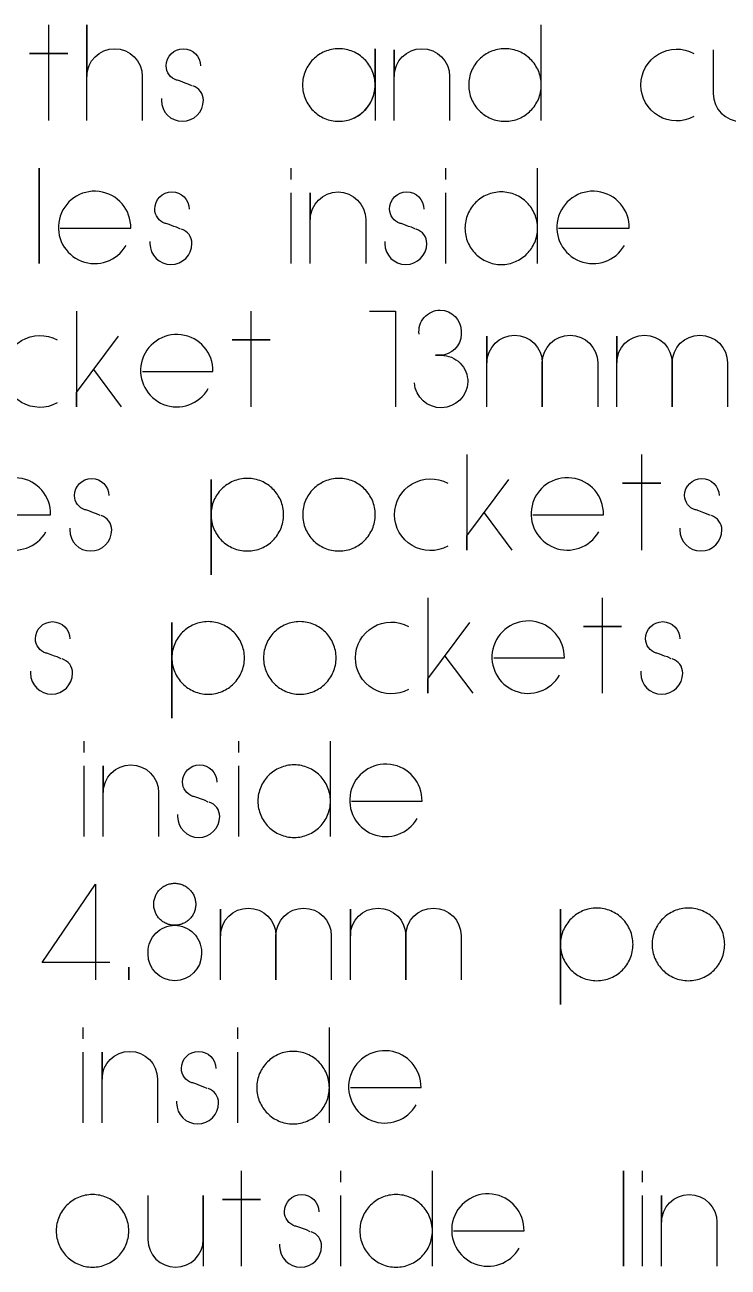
# Model space of a CAD drawing. Extents: x -841 to 7008, y -577 to 2808.
# Drawn here: x -550.5 to -329.5, y 2418.1 to 2808.4 of the extents above; entities that cross this region are included whole.
import ezdxf

# ---------------------------------------------------------------- set-up
doc = ezdxf.new("R2010")
doc.units = 0
doc.layers.add('T5_LOGOLAYER_2', color=18, linetype='CONTINUOUS')

msp = doc.modelspace()

# ---------------------------------------------------------------- linework, layer by layer
at = {"layer": 'T5_LOGOLAYER_2'}
for points in [[(-542.99, 2778.41), (-542.99, 2799.41), (-548.99, 2799.41), (-536.99, 2799.41), (-542.99, 2799.41), (-542.99, 2808.41)], [(-388.23, 2778.41), (-388.23, 2789.51), (-388.24, 2790.1), (-388.29, 2790.68), (-388.36, 2791.25), (-388.46, 2791.81), (-388.59, 2792.36), (-388.74, 2792.9), (-388.92, 2793.43), (-389.12, 2793.95), (-389.35, 2794.45), (-389.6, 2794.95), (-389.88, 2795.42), (-390.17, 2795.89), (-390.49, 2796.33), (-390.83, 2796.76), (-391.19, 2797.18), (-391.57, 2797.57), (-391.96, 2797.95), (-392.38, 2798.31), (-392.81, 2798.65), (-393.25, 2798.97), (-393.72, 2799.26), (-394.19, 2799.54), (-394.69, 2799.79), (-395.19, 2800.02), (-395.71, 2800.22), (-396.24, 2800.4), (-396.78, 2800.55), (-397.33, 2800.68), (-397.89, 2800.78), (-398.46, 2800.85), (-399.04, 2800.9), (-399.63, 2800.91), (-400.21, 2800.9), (-400.79, 2800.85), (-401.36, 2800.78), (-401.93, 2800.68), (-402.48, 2800.55), (-403.02, 2800.4), (-403.55, 2800.22), (-404.07, 2800.02), (-404.57, 2799.79), (-405.06, 2799.54), (-405.54, 2799.26), (-406, 2798.97), (-406.45, 2798.65), (-406.88, 2798.31), (-407.29, 2797.95), (-407.69, 2797.57), (-408.07, 2797.18), (-408.42, 2796.76), (-408.76, 2796.33), (-409.08, 2795.89), (-409.38, 2795.42), (-409.65, 2794.95), (-409.9, 2794.45), (-410.13, 2793.95), (-410.34, 2793.43), (-410.52, 2792.9), (-410.67, 2792.36), (-410.8, 2791.81), (-410.9, 2791.25), (-410.97, 2790.68), (-411.01, 2790.1), (-411.03, 2789.51), (-411.01, 2788.93), (-410.97, 2788.35), (-410.9, 2787.78), (-410.8, 2787.21), (-410.67, 2786.66), (-410.52, 2786.12), (-410.34, 2785.59), (-410.13, 2785.07), (-409.9, 2784.57), (-409.65, 2784.08), (-409.38, 2783.6), (-409.08, 2783.14), (-408.76, 2782.69), (-408.42, 2782.26), (-408.07, 2781.85), (-407.69, 2781.45), (-407.29, 2781.07), (-406.88, 2780.72), (-406.45, 2780.38), (-406, 2780.06), (-405.54, 2779.76), (-405.06, 2779.49), (-404.57, 2779.24), (-404.07, 2779.01), (-403.55, 2778.8), (-403.02, 2778.62), (-402.48, 2778.47), (-401.93, 2778.34), (-401.36, 2778.24), (-400.79, 2778.17), (-400.21, 2778.13), (-399.63, 2778.11), (-399.04, 2778.13), (-398.46, 2778.17), (-397.89, 2778.24), (-397.33, 2778.34), (-396.78, 2778.47), (-396.24, 2778.62), (-395.71, 2778.8), (-395.19, 2779.01), (-394.69, 2779.24), (-394.19, 2779.49), (-393.72, 2779.76), (-393.25, 2780.06), (-392.81, 2780.38), (-392.38, 2780.72), (-391.96, 2781.07), (-391.57, 2781.45), (-391.19, 2781.85), (-390.83, 2782.26), (-390.49, 2782.69), (-390.17, 2783.14), (-389.88, 2783.6), (-389.6, 2784.08), (-389.35, 2784.57), (-389.12, 2785.07), (-388.92, 2785.59), (-388.74, 2786.12), (-388.59, 2786.66), (-388.46, 2787.21), (-388.36, 2787.78), (-388.29, 2788.35), (-388.24, 2788.93), (-388.23, 2789.51), (-388.23, 2808.41)], [(-466.79, 2759.81), (-466.79, 2763.41)], [(-418.19, 2759.81), (-418.19, 2763.41)], [(-389.39, 2733.41), (-389.39, 2744.51), (-389.4, 2745.1), (-389.45, 2745.68), (-389.52, 2746.25), (-389.62, 2746.81), (-389.75, 2747.36), (-389.9, 2747.9), (-390.08, 2748.43), (-390.28, 2748.95), (-390.51, 2749.45), (-390.76, 2749.95), (-391.04, 2750.42), (-391.33, 2750.89), (-391.65, 2751.33), (-391.99, 2751.76), (-392.35, 2752.18), (-392.73, 2752.57), (-393.12, 2752.95), (-393.54, 2753.31), (-393.97, 2753.65), (-394.41, 2753.97), (-394.88, 2754.26), (-395.35, 2754.54), (-395.85, 2754.79), (-396.35, 2755.02), (-396.87, 2755.22), (-397.4, 2755.4), (-397.94, 2755.55), (-398.49, 2755.68), (-399.05, 2755.78), (-399.62, 2755.85), (-400.2, 2755.9), (-400.79, 2755.91), (-401.37, 2755.9), (-401.95, 2755.85), (-402.52, 2755.78), (-403.09, 2755.68), (-403.64, 2755.55), (-404.18, 2755.4), (-404.71, 2755.22), (-405.23, 2755.02), (-405.73, 2754.79), (-406.22, 2754.54), (-406.7, 2754.26), (-407.16, 2753.97), (-407.61, 2753.65), (-408.04, 2753.31), (-408.45, 2752.95), (-408.85, 2752.57), (-409.23, 2752.18), (-409.58, 2751.76), (-409.92, 2751.33), (-410.24, 2750.89), (-410.54, 2750.42), (-410.81, 2749.95), (-411.06, 2749.45), (-411.29, 2748.95), (-411.5, 2748.43), (-411.68, 2747.9), (-411.83, 2747.36), (-411.96, 2746.81), (-412.06, 2746.25), (-412.13, 2745.68), (-412.17, 2745.1), (-412.19, 2744.51), (-412.17, 2743.93), (-412.13, 2743.35), (-412.06, 2742.78), (-411.96, 2742.21), (-411.83, 2741.66), (-411.68, 2741.12), (-411.5, 2740.59), (-411.29, 2740.07), (-411.06, 2739.57), (-410.81, 2739.08), (-410.54, 2738.6), (-410.24, 2738.14), (-409.92, 2737.69), (-409.58, 2737.26), (-409.23, 2736.85), (-408.85, 2736.45), (-408.45, 2736.07), (-408.04, 2735.72), (-407.61, 2735.38), (-407.16, 2735.06), (-406.7, 2734.76), (-406.22, 2734.49), (-405.73, 2734.24), (-405.23, 2734.01), (-404.71, 2733.8), (-404.18, 2733.62), (-403.64, 2733.47), (-403.09, 2733.34), (-402.52, 2733.24), (-401.95, 2733.17), (-401.37, 2733.13), (-400.79, 2733.11), (-400.2, 2733.13), (-399.62, 2733.17), (-399.05, 2733.24), (-398.49, 2733.34), (-397.94, 2733.47), (-397.4, 2733.62), (-396.87, 2733.8), (-396.35, 2734.01), (-395.85, 2734.24), (-395.35, 2734.49), (-394.88, 2734.76), (-394.41, 2735.06), (-393.97, 2735.38), (-393.54, 2735.72), (-393.12, 2736.07), (-392.73, 2736.45), (-392.35, 2736.85), (-391.99, 2737.26), (-391.65, 2737.69), (-391.33, 2738.14), (-391.04, 2738.6), (-390.76, 2739.08), (-390.51, 2739.57), (-390.28, 2740.07), (-390.08, 2740.59), (-389.9, 2741.12), (-389.75, 2741.66), (-389.62, 2742.21), (-389.52, 2742.78), (-389.45, 2743.35), (-389.4, 2743.93), (-389.39, 2744.51), (-389.39, 2763.41)], [(-466.79, 2733.41), (-466.79, 2755.61)], [(-418.19, 2733.41), (-418.19, 2755.61)], [(-534.27, 2718.41), (-534.27, 2688.41), (-534.27, 2692.91), (-521.07, 2710.61)], [(-479.37, 2688.41), (-479.37, 2709.41), (-485.37, 2709.41), (-473.37, 2709.41), (-479.37, 2709.41), (-479.37, 2718.41)], [(-442.17, 2718.41), (-434.07, 2718.41), (-434.07, 2688.41)], [(-528.87, 2700.11), (-520.17, 2688.41)], [(-411.57, 2673.41), (-411.57, 2643.41), (-411.57, 2647.91), (-398.37, 2665.61)], [(-356.67, 2643.41), (-356.67, 2664.41), (-362.67, 2664.41), (-350.67, 2664.41), (-356.67, 2664.41), (-356.67, 2673.41)], [(-406.17, 2655.11), (-397.47, 2643.41)], [(-423.87, 2628.41), (-423.87, 2598.41), (-423.87, 2602.91), (-410.67, 2620.61)], [(-368.97, 2598.41), (-368.97, 2619.41), (-374.97, 2619.41), (-362.97, 2619.41), (-368.97, 2619.41), (-368.97, 2628.41)], [(-418.47, 2610.11), (-409.77, 2598.41)], [(-531.87, 2579.81), (-531.87, 2583.41)], [(-483.27, 2579.81), (-483.27, 2583.41)], [(-454.47, 2553.41), (-454.47, 2564.51), (-454.48, 2565.1), (-454.53, 2565.68), (-454.6, 2566.25), (-454.7, 2566.81), (-454.83, 2567.36), (-454.98, 2567.9), (-455.16, 2568.43), (-455.36, 2568.95), (-455.59, 2569.45), (-455.84, 2569.95), (-456.12, 2570.42), (-456.41, 2570.89), (-456.73, 2571.33), (-457.07, 2571.76), (-457.43, 2572.18), (-457.81, 2572.57), (-458.2, 2572.95), (-458.62, 2573.31), (-459.05, 2573.65), (-459.49, 2573.97), (-459.96, 2574.26), (-460.43, 2574.54), (-460.93, 2574.79), (-461.43, 2575.02), (-461.95, 2575.22), (-462.48, 2575.4), (-463.02, 2575.55), (-463.57, 2575.68), (-464.13, 2575.78), (-464.7, 2575.85), (-465.28, 2575.9), (-465.87, 2575.91), (-466.45, 2575.9), (-467.03, 2575.85), (-467.6, 2575.78), (-468.17, 2575.68), (-468.72, 2575.55), (-469.26, 2575.4), (-469.79, 2575.22), (-470.31, 2575.02), (-470.81, 2574.79), (-471.3, 2574.54), (-471.78, 2574.26), (-472.24, 2573.97), (-472.69, 2573.65), (-473.12, 2573.31), (-473.53, 2572.95), (-473.93, 2572.57), (-474.31, 2572.18), (-474.66, 2571.76), (-475, 2571.33), (-475.32, 2570.89), (-475.62, 2570.42), (-475.89, 2569.95), (-476.14, 2569.45), (-476.37, 2568.95), (-476.58, 2568.43), (-476.76, 2567.9), (-476.91, 2567.36), (-477.04, 2566.81), (-477.14, 2566.25), (-477.21, 2565.68), (-477.25, 2565.1), (-477.27, 2564.51), (-477.25, 2563.93), (-477.21, 2563.35), (-477.14, 2562.78), (-477.04, 2562.21), (-476.91, 2561.66), (-476.76, 2561.12), (-476.58, 2560.59), (-476.37, 2560.07), (-476.14, 2559.57), (-475.89, 2559.08), (-475.62, 2558.6), (-475.32, 2558.14), (-475, 2557.69), (-474.66, 2557.26), (-474.31, 2556.85), (-473.93, 2556.45), (-473.53, 2556.07), (-473.12, 2555.72), (-472.69, 2555.38), (-472.24, 2555.06), (-471.78, 2554.76), (-471.3, 2554.49), (-470.81, 2554.24), (-470.31, 2554.01), (-469.79, 2553.8), (-469.26, 2553.62), (-468.72, 2553.47), (-468.17, 2553.34), (-467.6, 2553.24), (-467.03, 2553.17), (-466.45, 2553.13), (-465.87, 2553.11), (-465.28, 2553.13), (-464.7, 2553.17), (-464.13, 2553.24), (-463.57, 2553.34), (-463.02, 2553.47), (-462.48, 2553.62), (-461.95, 2553.8), (-461.43, 2554.01), (-460.93, 2554.24), (-460.43, 2554.49), (-459.96, 2554.76), (-459.49, 2555.06), (-459.05, 2555.38), (-458.62, 2555.72), (-458.2, 2556.07), (-457.81, 2556.45), (-457.43, 2556.85), (-457.07, 2557.26), (-456.73, 2557.69), (-456.41, 2558.14), (-456.12, 2558.6), (-455.84, 2559.08), (-455.59, 2559.57), (-455.36, 2560.07), (-455.16, 2560.59), (-454.98, 2561.12), (-454.83, 2561.66), (-454.7, 2562.21), (-454.6, 2562.78), (-454.53, 2563.35), (-454.48, 2563.93), (-454.47, 2564.51), (-454.47, 2583.41)], [(-531.87, 2553.41), (-531.87, 2575.61)], [(-483.27, 2553.41), (-483.27, 2575.61)], [(-523.79, 2513.81), (-545.09, 2513.81), (-528.29, 2538.41), (-528.29, 2508.41)], [(-532.21, 2489.81), (-532.21, 2493.41)], [(-483.61, 2489.81), (-483.61, 2493.41)], [(-454.81, 2463.41), (-454.81, 2474.51), (-454.82, 2475.1), (-454.87, 2475.68), (-454.94, 2476.25), (-455.04, 2476.81), (-455.17, 2477.36), (-455.32, 2477.9), (-455.5, 2478.43), (-455.7, 2478.95), (-455.93, 2479.45), (-456.18, 2479.95), (-456.46, 2480.42), (-456.75, 2480.89), (-457.07, 2481.33), (-457.41, 2481.76), (-457.77, 2482.18), (-458.15, 2482.57), (-458.54, 2482.95), (-458.96, 2483.31), (-459.39, 2483.65), (-459.83, 2483.97), (-460.3, 2484.26), (-460.77, 2484.54), (-461.27, 2484.79), (-461.77, 2485.02), (-462.29, 2485.22), (-462.82, 2485.4), (-463.36, 2485.55), (-463.91, 2485.68), (-464.47, 2485.78), (-465.04, 2485.85), (-465.62, 2485.9), (-466.21, 2485.91), (-466.79, 2485.9), (-467.37, 2485.85), (-467.94, 2485.78), (-468.51, 2485.68), (-469.06, 2485.55), (-469.6, 2485.4), (-470.13, 2485.22), (-470.65, 2485.02), (-471.15, 2484.79), (-471.64, 2484.54), (-472.12, 2484.26), (-472.58, 2483.97), (-473.03, 2483.65), (-473.46, 2483.31), (-473.87, 2482.95), (-474.27, 2482.57), (-474.65, 2482.18), (-475, 2481.76), (-475.34, 2481.33), (-475.66, 2480.89), (-475.96, 2480.42), (-476.23, 2479.95), (-476.48, 2479.45), (-476.71, 2478.95), (-476.92, 2478.43), (-477.1, 2477.9), (-477.25, 2477.36), (-477.38, 2476.81), (-477.48, 2476.25), (-477.55, 2475.68), (-477.59, 2475.1), (-477.61, 2474.51), (-477.59, 2473.93), (-477.55, 2473.35), (-477.48, 2472.78), (-477.38, 2472.21), (-477.25, 2471.66), (-477.1, 2471.12), (-476.92, 2470.59), (-476.71, 2470.07), (-476.48, 2469.57), (-476.23, 2469.08), (-475.96, 2468.6), (-475.66, 2468.14), (-475.34, 2467.69), (-475, 2467.26), (-474.65, 2466.85), (-474.27, 2466.45), (-473.87, 2466.07), (-473.46, 2465.72), (-473.03, 2465.38), (-472.58, 2465.06), (-472.12, 2464.76), (-471.64, 2464.49), (-471.15, 2464.24), (-470.65, 2464.01), (-470.13, 2463.8), (-469.6, 2463.62), (-469.06, 2463.47), (-468.51, 2463.34), (-467.94, 2463.24), (-467.37, 2463.17), (-466.79, 2463.13), (-466.21, 2463.11), (-465.62, 2463.13), (-465.04, 2463.17), (-464.47, 2463.24), (-463.91, 2463.34), (-463.36, 2463.47), (-462.82, 2463.62), (-462.29, 2463.8), (-461.77, 2464.01), (-461.27, 2464.24), (-460.77, 2464.49), (-460.3, 2464.76), (-459.83, 2465.06), (-459.39, 2465.38), (-458.96, 2465.72), (-458.54, 2466.07), (-458.15, 2466.45), (-457.77, 2466.85), (-457.41, 2467.26), (-457.07, 2467.69), (-456.75, 2468.14), (-456.46, 2468.6), (-456.18, 2469.08), (-455.93, 2469.57), (-455.7, 2470.07), (-455.5, 2470.59), (-455.32, 2471.12), (-455.17, 2471.66), (-455.04, 2472.21), (-454.94, 2472.78), (-454.87, 2473.35), (-454.82, 2473.93), (-454.81, 2474.51), (-454.81, 2493.41)], [(-532.21, 2463.41), (-532.21, 2485.61)], [(-483.61, 2463.41), (-483.61, 2485.61)], [(-482.43, 2418.41), (-482.43, 2439.41), (-488.43, 2439.41), (-476.43, 2439.41), (-482.43, 2439.41), (-482.43, 2448.41)], [(-451.23, 2444.81), (-451.23, 2448.41)], [(-422.43, 2418.41), (-422.43, 2429.51), (-422.44, 2430.1), (-422.49, 2430.68), (-422.56, 2431.25), (-422.66, 2431.81), (-422.79, 2432.36), (-422.94, 2432.9), (-423.12, 2433.43), (-423.32, 2433.95), (-423.55, 2434.45), (-423.8, 2434.95), (-424.08, 2435.42), (-424.37, 2435.89), (-424.69, 2436.33), (-425.03, 2436.76), (-425.39, 2437.18), (-425.77, 2437.57), (-426.16, 2437.95), (-426.58, 2438.31), (-427.01, 2438.65), (-427.45, 2438.97), (-427.92, 2439.26), (-428.39, 2439.54), (-428.89, 2439.79), (-429.39, 2440.02), (-429.91, 2440.22), (-430.44, 2440.4), (-430.98, 2440.55), (-431.53, 2440.68), (-432.09, 2440.78), (-432.66, 2440.85), (-433.24, 2440.9), (-433.83, 2440.91), (-434.41, 2440.9), (-434.99, 2440.85), (-435.56, 2440.78), (-436.13, 2440.68), (-436.68, 2440.55), (-437.22, 2440.4), (-437.75, 2440.22), (-438.27, 2440.02), (-438.77, 2439.79), (-439.26, 2439.54), (-439.74, 2439.26), (-440.2, 2438.97), (-440.65, 2438.65), (-441.08, 2438.31), (-441.49, 2437.95), (-441.89, 2437.57), (-442.27, 2437.18), (-442.62, 2436.76), (-442.96, 2436.33), (-443.28, 2435.89), (-443.58, 2435.42), (-443.85, 2434.95), (-444.1, 2434.45), (-444.33, 2433.95), (-444.54, 2433.43), (-444.72, 2432.9), (-444.87, 2432.36), (-445, 2431.81), (-445.1, 2431.25), (-445.17, 2430.68), (-445.21, 2430.1), (-445.23, 2429.51), (-445.21, 2428.93), (-445.17, 2428.35), (-445.1, 2427.78), (-445, 2427.21), (-444.87, 2426.66), (-444.72, 2426.12), (-444.54, 2425.59), (-444.33, 2425.07), (-444.1, 2424.57), (-443.85, 2424.08), (-443.58, 2423.6), (-443.28, 2423.14), (-442.96, 2422.69), (-442.62, 2422.26), (-442.27, 2421.85), (-441.89, 2421.45), (-441.49, 2421.07), (-441.08, 2420.72), (-440.65, 2420.38), (-440.2, 2420.06), (-439.74, 2419.76), (-439.26, 2419.49), (-438.77, 2419.24), (-438.27, 2419.01), (-437.75, 2418.8), (-437.22, 2418.62), (-436.68, 2418.47), (-436.13, 2418.34), (-435.56, 2418.24), (-434.99, 2418.17), (-434.41, 2418.13), (-433.83, 2418.11), (-433.24, 2418.13), (-432.66, 2418.17), (-432.09, 2418.24), (-431.53, 2418.34), (-430.98, 2418.47), (-430.44, 2418.62), (-429.91, 2418.8), (-429.39, 2419.01), (-428.89, 2419.24), (-428.39, 2419.49), (-427.92, 2419.76), (-427.45, 2420.06), (-427.01, 2420.38), (-426.58, 2420.72), (-426.16, 2421.07), (-425.77, 2421.45), (-425.39, 2421.85), (-425.03, 2422.26), (-424.69, 2422.69), (-424.37, 2423.14), (-424.08, 2423.6), (-423.8, 2424.08), (-423.55, 2424.57), (-423.32, 2425.07), (-423.12, 2425.59), (-422.94, 2426.12), (-422.79, 2426.66), (-422.66, 2427.21), (-422.56, 2427.78), (-422.49, 2428.35), (-422.44, 2428.93), (-422.43, 2429.51), (-422.43, 2448.41)], [(-356.43, 2444.81), (-356.43, 2448.41)], [(-451.23, 2418.41), (-451.23, 2440.61)], [(-356.43, 2418.41), (-356.43, 2440.61)]]:
    msp.add_lwpolyline(points, dxfattribs=at)
for points in [[(-530.99, 2778.41), (-530.99, 2808.41), (-530.99, 2792.21, -1), (-513.59, 2792.21), (-513.59, 2778.41)], [(-497.99, 2789.21), (-499.19, 2789.81), (-500.09, 2790.11), (-501.59, 2790.71), (-502.49, 2791.01), (-502.79, 2791.01, -0.313298), (-506.09, 2795.51, -1), (-495.29, 2795.51)], [(-451.83, 2778.11, 0.421631), (-440.43, 2789.81), (-440.43, 2800.91), (-440.43, 2778.41)], [(-434.43, 2778.41), (-434.43, 2800.61), (-434.43, 2792.21, -1), (-417.03, 2792.21), (-417.03, 2778.41)], [(-340.27, 2779.61, -0.569347), (-356.95, 2789.51, -0.569347), (-340.27, 2799.41)], [(-334.21, 2800.61), (-334.21, 2786.81, 1), (-316.81, 2786.81), (-316.81, 2800.61), (-316.81, 2778.41)], [(-507.59, 2785.31), (-507.59, 2784.71, 1), (-494.39, 2784.71, 0.329104), (-497.69, 2789.21)], [(-539.39, 2744.51), (-517.19, 2744.51, 0.90232), (-539.65, 2747.31, 0.862347), (-518.69, 2739.11)], [(-501.59, 2744.21), (-502.79, 2744.81), (-503.69, 2745.11), (-505.19, 2745.71), (-506.09, 2746.01), (-506.39, 2746.01, -0.313298), (-509.69, 2750.51, -1), (-498.89, 2750.51)], [(-460.79, 2733.41), (-460.79, 2755.61), (-460.79, 2747.21, -1), (-443.39, 2747.21), (-443.39, 2733.41)], [(-427.79, 2744.21), (-428.99, 2744.81), (-429.89, 2745.11), (-431.39, 2745.71), (-432.29, 2746.01), (-432.59, 2746.01, -0.313298), (-435.89, 2750.51, -1), (-425.09, 2750.51)], [(-382.79, 2744.51), (-360.59, 2744.51, 0.90232), (-383.05, 2747.31, 0.862347), (-362.09, 2739.11)], [(-511.19, 2740.31), (-511.19, 2739.71, 1), (-497.99, 2739.71, 0.329104), (-501.29, 2744.21)], [(-437.39, 2740.31), (-437.39, 2739.71, 1), (-424.19, 2739.71, 0.329104), (-427.49, 2744.21)], [(-426.59, 2711.21, -0.454849), (-419.99, 2718.77, -0.411435), (-413.39, 2712.11), (-413.39, 2711.21, -0.412121), (-419.99, 2704.61), (-421.49, 2704.61), (-419.69, 2704.61, -0.414286), (-411.29, 2696.21, -0.946269), (-428.09, 2695.91)], [(-540.33, 2689.61, -0.569347), (-557.01, 2699.51, -0.569347), (-540.33, 2709.41)], [(-513.57, 2699.51), (-491.37, 2699.51, 0.90232), (-513.83, 2702.31, 0.862347), (-492.87, 2694.11)], [(-405.29, 2688.41), (-405.29, 2710.61), (-405.29, 2702.21, -1), (-387.89, 2702.21), (-387.89, 2688.41), (-387.89, 2702.21, -1), (-370.49, 2702.21), (-370.49, 2688.41)], [(-364.49, 2688.41), (-364.49, 2710.61), (-364.49, 2702.21, -1), (-347.09, 2702.21), (-347.09, 2688.41), (-347.09, 2702.21, -1), (-329.69, 2702.21), (-329.69, 2688.41)], [(-564.59, 2654.51), (-542.39, 2654.51, 0.90232), (-564.85, 2657.31, 0.862347), (-543.89, 2649.11)], [(-526.79, 2654.21), (-527.99, 2654.81), (-528.89, 2655.11), (-530.39, 2655.71), (-531.29, 2656.01), (-531.59, 2656.01, -0.313298), (-534.89, 2660.51, -1), (-524.09, 2660.51)], [(-417.63, 2644.61, -0.569347), (-434.31, 2654.51, -0.569347), (-417.63, 2664.41)], [(-390.87, 2654.51), (-368.67, 2654.51, 0.90232), (-391.13, 2657.31, 0.862347), (-370.17, 2649.11)], [(-335.07, 2654.21), (-336.27, 2654.81), (-337.17, 2655.11), (-338.67, 2655.71), (-339.57, 2656.01), (-339.87, 2656.01, -0.313298), (-343.17, 2660.51, -1), (-332.37, 2660.51)], [(-536.39, 2650.31), (-536.39, 2649.71, 1), (-523.19, 2649.71, 0.329104), (-526.49, 2654.21)], [(-344.67, 2650.31), (-344.67, 2649.71, 1), (-331.47, 2649.71, 0.329104), (-334.77, 2654.21)], [(-539.09, 2609.21), (-540.29, 2609.81), (-541.19, 2610.11), (-542.69, 2610.71), (-543.59, 2611.01), (-543.89, 2611.01, -0.313298), (-547.19, 2615.51, -1), (-536.39, 2615.51)], [(-429.93, 2599.61, -0.569347), (-446.61, 2609.51, -0.569347), (-429.93, 2619.41)], [(-403.17, 2609.51), (-380.97, 2609.51, 0.90232), (-403.43, 2612.31, 0.862347), (-382.47, 2604.11)], [(-347.37, 2609.21), (-348.57, 2609.81), (-349.47, 2610.11), (-350.97, 2610.71), (-351.87, 2611.01), (-352.17, 2611.01, -0.313298), (-355.47, 2615.51, -1), (-344.67, 2615.51)], [(-548.69, 2605.31), (-548.69, 2604.71, 1), (-535.49, 2604.71, 0.329104), (-538.79, 2609.21)], [(-356.97, 2605.31), (-356.97, 2604.71, 1), (-343.77, 2604.71, 0.329104), (-347.07, 2609.21)], [(-447.87, 2564.51), (-425.67, 2564.51, 0.90232), (-448.13, 2567.31, 0.862347), (-427.17, 2559.11)], [(-525.87, 2553.41), (-525.87, 2575.61), (-525.87, 2567.21, -1), (-508.47, 2567.21), (-508.47, 2553.41)], [(-492.87, 2564.21), (-494.07, 2564.81), (-494.97, 2565.11), (-496.47, 2565.71), (-497.37, 2566.01), (-497.67, 2566.01, -0.313298), (-500.97, 2570.51, -1), (-490.17, 2570.51)], [(-502.47, 2560.31), (-502.47, 2559.71, 1), (-489.27, 2559.71, 0.329104), (-492.57, 2564.21)], [(-488.99, 2508.41), (-488.99, 2530.61), (-488.99, 2522.21, -1), (-471.59, 2522.21), (-471.59, 2508.41), (-471.59, 2522.21, -1), (-454.19, 2522.21), (-454.19, 2508.41)], [(-448.19, 2508.41), (-448.19, 2530.61), (-448.19, 2522.21, -1), (-430.79, 2522.21), (-430.79, 2508.41), (-430.79, 2522.21, -1), (-413.39, 2522.21), (-413.39, 2508.41)], [(-526.21, 2463.41), (-526.21, 2485.61), (-526.21, 2477.21, -1), (-508.81, 2477.21), (-508.81, 2463.41)], [(-493.21, 2474.21), (-494.41, 2474.81), (-495.31, 2475.11), (-496.81, 2475.71), (-497.71, 2476.01), (-498.01, 2476.01, -0.313298), (-501.31, 2480.51, -1), (-490.51, 2480.51)], [(-448.21, 2474.51), (-426.01, 2474.51, 0.90232), (-448.47, 2477.31, 0.862347), (-427.51, 2469.11)], [(-502.81, 2470.31), (-502.81, 2469.71, 1), (-489.61, 2469.71, 0.329104), (-492.91, 2474.21)], [(-511.83, 2440.61), (-511.83, 2426.81, 1), (-494.43, 2426.81), (-494.43, 2440.61), (-494.43, 2418.41)], [(-460.83, 2429.21), (-462.03, 2429.81), (-462.93, 2430.11), (-464.43, 2430.71), (-465.33, 2431.01), (-465.63, 2431.01, -0.313298), (-468.93, 2435.51, -1), (-458.13, 2435.51)], [(-415.83, 2429.51), (-393.63, 2429.51, 0.90232), (-416.09, 2432.31, 0.862347), (-395.13, 2424.11)], [(-350.43, 2418.41), (-350.43, 2440.61), (-350.43, 2432.21, -1), (-333.03, 2432.21), (-333.03, 2418.41)], [(-470.43, 2425.31), (-470.43, 2424.71, 1), (-457.23, 2424.71, 0.329104), (-460.53, 2429.21)]]:
    msp.add_lwpolyline(points, format="xyb", dxfattribs=at)
for points in [[(-451.83, 2778.11), (-451.24, 2778.13), (-450.66, 2778.17), (-450.09, 2778.24), (-449.53, 2778.34), (-448.98, 2778.47), (-448.44, 2778.62), (-447.91, 2778.8), (-447.39, 2779.01), (-446.89, 2779.24), (-446.39, 2779.49), (-445.92, 2779.76), (-445.45, 2780.06), (-445.01, 2780.38), (-444.58, 2780.72), (-444.16, 2781.07), (-443.77, 2781.45), (-443.39, 2781.85), (-443.03, 2782.26), (-442.69, 2782.69), (-442.37, 2783.14), (-442.08, 2783.6), (-441.8, 2784.08), (-441.55, 2784.57), (-441.32, 2785.07), (-441.12, 2785.59), (-440.94, 2786.12), (-440.79, 2786.66), (-440.66, 2787.21), (-440.56, 2787.78), (-440.49, 2788.35), (-440.44, 2788.93), (-440.43, 2789.51), (-440.44, 2790.1), (-440.49, 2790.68), (-440.56, 2791.25), (-440.66, 2791.81), (-440.79, 2792.36), (-440.94, 2792.9), (-441.12, 2793.43), (-441.32, 2793.95), (-441.55, 2794.45), (-441.8, 2794.95), (-442.08, 2795.42), (-442.37, 2795.89), (-442.69, 2796.33), (-443.03, 2796.76), (-443.39, 2797.18), (-443.77, 2797.57), (-444.16, 2797.95), (-444.58, 2798.31), (-445.01, 2798.65), (-445.45, 2798.97), (-445.92, 2799.26), (-446.39, 2799.54), (-446.89, 2799.79), (-447.39, 2800.02), (-447.91, 2800.22), (-448.44, 2800.4), (-448.98, 2800.55), (-449.53, 2800.68), (-450.09, 2800.78), (-450.66, 2800.85), (-451.24, 2800.9), (-451.83, 2800.91), (-452.41, 2800.9), (-452.99, 2800.85), (-453.56, 2800.78), (-454.13, 2800.68), (-454.68, 2800.55), (-455.22, 2800.4), (-455.75, 2800.22), (-456.27, 2800.02), (-456.77, 2799.79), (-457.26, 2799.54), (-457.74, 2799.26), (-458.2, 2798.97), (-458.65, 2798.65), (-459.08, 2798.31), (-459.49, 2797.95), (-459.89, 2797.57), (-460.27, 2797.18), (-460.62, 2796.76), (-460.96, 2796.33), (-461.28, 2795.89), (-461.58, 2795.42), (-461.85, 2794.95), (-462.1, 2794.45), (-462.33, 2793.95), (-462.54, 2793.43), (-462.72, 2792.9), (-462.87, 2792.36), (-463, 2791.81), (-463.1, 2791.25), (-463.17, 2790.68), (-463.21, 2790.1), (-463.23, 2789.51), (-463.21, 2788.93), (-463.17, 2788.35), (-463.1, 2787.78), (-463, 2787.21), (-462.87, 2786.66), (-462.72, 2786.12), (-462.54, 2785.59), (-462.33, 2785.07), (-462.1, 2784.57), (-461.85, 2784.08), (-461.58, 2783.6), (-461.28, 2783.14), (-460.96, 2782.69), (-460.62, 2782.26), (-460.27, 2781.85), (-459.89, 2781.45), (-459.49, 2781.07), (-459.08, 2780.72), (-458.65, 2780.38), (-458.2, 2780.06), (-457.74, 2779.76), (-457.26, 2779.49), (-456.77, 2779.24), (-456.27, 2779.01), (-455.75, 2778.8), (-455.22, 2778.62), (-454.68, 2778.47), (-454.13, 2778.34), (-453.56, 2778.24), (-452.99, 2778.17), (-452.41, 2778.13)], [(-545.99, 2733.41), (-545.99, 2763.41)], [(-491.99, 2643.41), (-491.99, 2665.61), (-491.99, 2654.51), (-491.97, 2653.93), (-491.93, 2653.35), (-491.86, 2652.78), (-491.76, 2652.21), (-491.63, 2651.66), (-491.48, 2651.12), (-491.3, 2650.59), (-491.09, 2650.07), (-490.86, 2649.57), (-490.61, 2649.08), (-490.34, 2648.6), (-490.04, 2648.14), (-489.72, 2647.69), (-489.38, 2647.26), (-489.03, 2646.85), (-488.65, 2646.45), (-488.25, 2646.07), (-487.84, 2645.72), (-487.41, 2645.38), (-486.96, 2645.06), (-486.5, 2644.76), (-486.02, 2644.49), (-485.53, 2644.24), (-485.03, 2644.01), (-484.51, 2643.8), (-483.98, 2643.62), (-483.44, 2643.47), (-482.89, 2643.34), (-482.32, 2643.24), (-481.75, 2643.17), (-481.17, 2643.13), (-480.59, 2643.11), (-480, 2643.13), (-479.42, 2643.17), (-478.85, 2643.24), (-478.29, 2643.34), (-477.74, 2643.47), (-477.2, 2643.62), (-476.67, 2643.8), (-476.15, 2644.01), (-475.65, 2644.24), (-475.15, 2644.49), (-474.68, 2644.76), (-474.21, 2645.06), (-473.77, 2645.38), (-473.34, 2645.72), (-472.92, 2646.07), (-472.53, 2646.45), (-472.15, 2646.85), (-471.79, 2647.26), (-471.45, 2647.69), (-471.13, 2648.14), (-470.84, 2648.6), (-470.56, 2649.08), (-470.31, 2649.57), (-470.08, 2650.07), (-469.88, 2650.59), (-469.7, 2651.12), (-469.55, 2651.66), (-469.42, 2652.21), (-469.32, 2652.78), (-469.25, 2653.35), (-469.2, 2653.93), (-469.19, 2654.51), (-469.2, 2655.1), (-469.25, 2655.68), (-469.32, 2656.25), (-469.42, 2656.81), (-469.55, 2657.36), (-469.7, 2657.9), (-469.88, 2658.43), (-470.08, 2658.95), (-470.31, 2659.45), (-470.56, 2659.95), (-470.84, 2660.42), (-471.13, 2660.89), (-471.45, 2661.33), (-471.79, 2661.76), (-472.15, 2662.18), (-472.53, 2662.57), (-472.92, 2662.95), (-473.34, 2663.31), (-473.77, 2663.65), (-474.21, 2663.97), (-474.68, 2664.26), (-475.15, 2664.54), (-475.65, 2664.79), (-476.15, 2665.02), (-476.67, 2665.22), (-477.2, 2665.4), (-477.74, 2665.55), (-478.29, 2665.68), (-478.85, 2665.78), (-479.42, 2665.85), (-480, 2665.9), (-480.59, 2665.91), (-481.17, 2665.9), (-481.75, 2665.85), (-482.32, 2665.78), (-482.89, 2665.68), (-483.44, 2665.55), (-483.98, 2665.4), (-484.51, 2665.22), (-485.03, 2665.02), (-485.53, 2664.79), (-486.02, 2664.54), (-486.5, 2664.26), (-486.96, 2663.97), (-487.41, 2663.65), (-487.84, 2663.31), (-488.25, 2662.95), (-488.65, 2662.57), (-489.03, 2662.18), (-489.38, 2661.76), (-489.72, 2661.33), (-490.04, 2660.89), (-490.34, 2660.42), (-490.61, 2659.95), (-490.86, 2659.45), (-491.09, 2658.95), (-491.3, 2658.43), (-491.48, 2657.9), (-491.63, 2657.36), (-491.76, 2656.81), (-491.86, 2656.25), (-491.93, 2655.68), (-491.97, 2655.1), (-491.99, 2654.51), (-491.99, 2635.61)], [(-451.79, 2643.11), (-451.2, 2643.13), (-450.62, 2643.17), (-450.05, 2643.24), (-449.49, 2643.34), (-448.94, 2643.47), (-448.4, 2643.62), (-447.87, 2643.8), (-447.35, 2644.01), (-446.85, 2644.24), (-446.35, 2644.49), (-445.88, 2644.76), (-445.41, 2645.06), (-444.97, 2645.38), (-444.54, 2645.72), (-444.12, 2646.07), (-443.73, 2646.45), (-443.35, 2646.85), (-442.99, 2647.26), (-442.65, 2647.69), (-442.33, 2648.14), (-442.04, 2648.6), (-441.76, 2649.08), (-441.51, 2649.57), (-441.28, 2650.07), (-441.08, 2650.59), (-440.9, 2651.12), (-440.75, 2651.66), (-440.62, 2652.21), (-440.52, 2652.78), (-440.45, 2653.35), (-440.4, 2653.93), (-440.39, 2654.51), (-440.4, 2655.1), (-440.45, 2655.68), (-440.52, 2656.25), (-440.62, 2656.81), (-440.75, 2657.36), (-440.9, 2657.9), (-441.08, 2658.43), (-441.28, 2658.95), (-441.51, 2659.45), (-441.76, 2659.95), (-442.04, 2660.42), (-442.33, 2660.89), (-442.65, 2661.33), (-442.99, 2661.76), (-443.35, 2662.18), (-443.73, 2662.57), (-444.12, 2662.95), (-444.54, 2663.31), (-444.97, 2663.65), (-445.41, 2663.97), (-445.88, 2664.26), (-446.35, 2664.54), (-446.85, 2664.79), (-447.35, 2665.02), (-447.87, 2665.22), (-448.4, 2665.4), (-448.94, 2665.55), (-449.49, 2665.68), (-450.05, 2665.78), (-450.62, 2665.85), (-451.2, 2665.9), (-451.79, 2665.91), (-452.37, 2665.9), (-452.95, 2665.85), (-453.52, 2665.78), (-454.09, 2665.68), (-454.64, 2665.55), (-455.18, 2665.4), (-455.71, 2665.22), (-456.23, 2665.02), (-456.73, 2664.79), (-457.22, 2664.54), (-457.7, 2664.26), (-458.16, 2663.97), (-458.61, 2663.65), (-459.04, 2663.31), (-459.45, 2662.95), (-459.85, 2662.57), (-460.23, 2662.18), (-460.58, 2661.76), (-460.92, 2661.33), (-461.24, 2660.89), (-461.54, 2660.42), (-461.81, 2659.95), (-462.06, 2659.45), (-462.29, 2658.95), (-462.5, 2658.43), (-462.68, 2657.9), (-462.83, 2657.36), (-462.96, 2656.81), (-463.06, 2656.25), (-463.13, 2655.68), (-463.17, 2655.1), (-463.19, 2654.51), (-463.17, 2653.93), (-463.13, 2653.35), (-463.06, 2652.78), (-462.96, 2652.21), (-462.83, 2651.66), (-462.68, 2651.12), (-462.5, 2650.59), (-462.29, 2650.07), (-462.06, 2649.57), (-461.81, 2649.08), (-461.54, 2648.6), (-461.24, 2648.14), (-460.92, 2647.69), (-460.58, 2647.26), (-460.23, 2646.85), (-459.85, 2646.45), (-459.45, 2646.07), (-459.04, 2645.72), (-458.61, 2645.38), (-458.16, 2645.06), (-457.7, 2644.76), (-457.22, 2644.49), (-456.73, 2644.24), (-456.23, 2644.01), (-455.71, 2643.8), (-455.18, 2643.62), (-454.64, 2643.47), (-454.09, 2643.34), (-453.52, 2643.24), (-452.95, 2643.17), (-452.37, 2643.13)], [(-504.29, 2598.41), (-504.29, 2620.61), (-504.29, 2609.51), (-504.27, 2608.93), (-504.23, 2608.35), (-504.16, 2607.78), (-504.06, 2607.21), (-503.93, 2606.66), (-503.78, 2606.12), (-503.6, 2605.59), (-503.39, 2605.07), (-503.16, 2604.57), (-502.91, 2604.08), (-502.64, 2603.6), (-502.34, 2603.14), (-502.02, 2602.69), (-501.68, 2602.26), (-501.33, 2601.85), (-500.95, 2601.45), (-500.55, 2601.07), (-500.14, 2600.72), (-499.71, 2600.38), (-499.26, 2600.06), (-498.8, 2599.76), (-498.32, 2599.49), (-497.83, 2599.24), (-497.33, 2599.01), (-496.81, 2598.8), (-496.28, 2598.62), (-495.74, 2598.47), (-495.19, 2598.34), (-494.62, 2598.24), (-494.05, 2598.17), (-493.47, 2598.13), (-492.89, 2598.11), (-492.3, 2598.13), (-491.72, 2598.17), (-491.15, 2598.24), (-490.59, 2598.34), (-490.04, 2598.47), (-489.5, 2598.62), (-488.97, 2598.8), (-488.45, 2599.01), (-487.95, 2599.24), (-487.45, 2599.49), (-486.98, 2599.76), (-486.51, 2600.06), (-486.07, 2600.38), (-485.64, 2600.72), (-485.22, 2601.07), (-484.83, 2601.45), (-484.45, 2601.85), (-484.09, 2602.26), (-483.75, 2602.69), (-483.43, 2603.14), (-483.14, 2603.6), (-482.86, 2604.08), (-482.61, 2604.57), (-482.38, 2605.07), (-482.18, 2605.59), (-482, 2606.12), (-481.85, 2606.66), (-481.72, 2607.21), (-481.62, 2607.78), (-481.55, 2608.35), (-481.5, 2608.93), (-481.49, 2609.51), (-481.5, 2610.1), (-481.55, 2610.68), (-481.62, 2611.25), (-481.72, 2611.81), (-481.85, 2612.36), (-482, 2612.9), (-482.18, 2613.43), (-482.38, 2613.95), (-482.61, 2614.45), (-482.86, 2614.95), (-483.14, 2615.42), (-483.43, 2615.89), (-483.75, 2616.33), (-484.09, 2616.76), (-484.45, 2617.18), (-484.83, 2617.57), (-485.22, 2617.95), (-485.64, 2618.31), (-486.07, 2618.65), (-486.51, 2618.97), (-486.98, 2619.26), (-487.45, 2619.54), (-487.95, 2619.79), (-488.45, 2620.02), (-488.97, 2620.22), (-489.5, 2620.4), (-490.04, 2620.55), (-490.59, 2620.68), (-491.15, 2620.78), (-491.72, 2620.85), (-492.3, 2620.9), (-492.89, 2620.91), (-493.47, 2620.9), (-494.05, 2620.85), (-494.62, 2620.78), (-495.19, 2620.68), (-495.74, 2620.55), (-496.28, 2620.4), (-496.81, 2620.22), (-497.33, 2620.02), (-497.83, 2619.79), (-498.32, 2619.54), (-498.8, 2619.26), (-499.26, 2618.97), (-499.71, 2618.65), (-500.14, 2618.31), (-500.55, 2617.95), (-500.95, 2617.57), (-501.33, 2617.18), (-501.68, 2616.76), (-502.02, 2616.33), (-502.34, 2615.89), (-502.64, 2615.42), (-502.91, 2614.95), (-503.16, 2614.45), (-503.39, 2613.95), (-503.6, 2613.43), (-503.78, 2612.9), (-503.93, 2612.36), (-504.06, 2611.81), (-504.16, 2611.25), (-504.23, 2610.68), (-504.27, 2610.1), (-504.29, 2609.51), (-504.29, 2590.61)], [(-464.09, 2598.11), (-463.5, 2598.13), (-462.92, 2598.17), (-462.35, 2598.24), (-461.79, 2598.34), (-461.24, 2598.47), (-460.7, 2598.62), (-460.17, 2598.8), (-459.65, 2599.01), (-459.15, 2599.24), (-458.65, 2599.49), (-458.18, 2599.76), (-457.71, 2600.06), (-457.27, 2600.38), (-456.84, 2600.72), (-456.42, 2601.07), (-456.03, 2601.45), (-455.65, 2601.85), (-455.29, 2602.26), (-454.95, 2602.69), (-454.63, 2603.14), (-454.34, 2603.6), (-454.06, 2604.08), (-453.81, 2604.57), (-453.58, 2605.07), (-453.38, 2605.59), (-453.2, 2606.12), (-453.05, 2606.66), (-452.92, 2607.21), (-452.82, 2607.78), (-452.75, 2608.35), (-452.7, 2608.93), (-452.69, 2609.51), (-452.7, 2610.1), (-452.75, 2610.68), (-452.82, 2611.25), (-452.92, 2611.81), (-453.05, 2612.36), (-453.2, 2612.9), (-453.38, 2613.43), (-453.58, 2613.95), (-453.81, 2614.45), (-454.06, 2614.95), (-454.34, 2615.42), (-454.63, 2615.89), (-454.95, 2616.33), (-455.29, 2616.76), (-455.65, 2617.18), (-456.03, 2617.57), (-456.42, 2617.95), (-456.84, 2618.31), (-457.27, 2618.65), (-457.71, 2618.97), (-458.18, 2619.26), (-458.65, 2619.54), (-459.15, 2619.79), (-459.65, 2620.02), (-460.17, 2620.22), (-460.7, 2620.4), (-461.24, 2620.55), (-461.79, 2620.68), (-462.35, 2620.78), (-462.92, 2620.85), (-463.5, 2620.9), (-464.09, 2620.91), (-464.67, 2620.9), (-465.25, 2620.85), (-465.82, 2620.78), (-466.39, 2620.68), (-466.94, 2620.55), (-467.48, 2620.4), (-468.01, 2620.22), (-468.53, 2620.02), (-469.03, 2619.79), (-469.52, 2619.54), (-470, 2619.26), (-470.46, 2618.97), (-470.91, 2618.65), (-471.34, 2618.31), (-471.75, 2617.95), (-472.15, 2617.57), (-472.53, 2617.18), (-472.88, 2616.76), (-473.22, 2616.33), (-473.54, 2615.89), (-473.84, 2615.42), (-474.11, 2614.95), (-474.36, 2614.45), (-474.59, 2613.95), (-474.8, 2613.43), (-474.98, 2612.9), (-475.13, 2612.36), (-475.26, 2611.81), (-475.36, 2611.25), (-475.43, 2610.68), (-475.47, 2610.1), (-475.49, 2609.51), (-475.47, 2608.93), (-475.43, 2608.35), (-475.36, 2607.78), (-475.26, 2607.21), (-475.13, 2606.66), (-474.98, 2606.12), (-474.8, 2605.59), (-474.59, 2605.07), (-474.36, 2604.57), (-474.11, 2604.08), (-473.84, 2603.6), (-473.54, 2603.14), (-473.22, 2602.69), (-472.88, 2602.26), (-472.53, 2601.85), (-472.15, 2601.45), (-471.75, 2601.07), (-471.34, 2600.72), (-470.91, 2600.38), (-470.46, 2600.06), (-470, 2599.76), (-469.52, 2599.49), (-469.03, 2599.24), (-468.53, 2599.01), (-468.01, 2598.8), (-467.48, 2598.62), (-466.94, 2598.47), (-466.39, 2598.34), (-465.82, 2598.24), (-465.25, 2598.17), (-464.67, 2598.13)], [(-503.39, 2525.51), (-503.73, 2525.52), (-504.06, 2525.55), (-504.39, 2525.59), (-504.72, 2525.65), (-505.04, 2525.72), (-505.35, 2525.81), (-505.66, 2525.91), (-505.96, 2526.03), (-506.25, 2526.16), (-506.53, 2526.31), (-506.81, 2526.47), (-507.08, 2526.64), (-507.34, 2526.82), (-507.59, 2527.02), (-507.83, 2527.23), (-508.05, 2527.45), (-508.27, 2527.67), (-508.48, 2527.91), (-508.68, 2528.16), (-508.86, 2528.42), (-509.03, 2528.69), (-509.19, 2528.97), (-509.34, 2529.25), (-509.47, 2529.54), (-509.59, 2529.84), (-509.69, 2530.15), (-509.78, 2530.46), (-509.85, 2530.78), (-509.91, 2531.11), (-509.95, 2531.44), (-509.98, 2531.77), (-509.99, 2532.11), (-509.98, 2532.45), (-509.95, 2532.79), (-509.91, 2533.12), (-509.85, 2533.44), (-509.78, 2533.76), (-509.69, 2534.07), (-509.59, 2534.38), (-509.47, 2534.68), (-509.34, 2534.97), (-509.19, 2535.26), (-509.03, 2535.53), (-508.86, 2535.8), (-508.68, 2536.06), (-508.48, 2536.31), (-508.27, 2536.55), (-508.05, 2536.78), (-507.83, 2537), (-507.59, 2537.2), (-507.34, 2537.4), (-507.08, 2537.58), (-506.81, 2537.76), (-506.53, 2537.92), (-506.25, 2538.06), (-505.96, 2538.19), (-505.66, 2538.31), (-505.35, 2538.42), (-505.04, 2538.5), (-504.72, 2538.58), (-504.39, 2538.64), (-504.06, 2538.68), (-503.73, 2538.7), (-503.39, 2538.71), (-503.05, 2538.7), (-502.71, 2538.68), (-502.38, 2538.64), (-502.06, 2538.58), (-501.74, 2538.5), (-501.43, 2538.42), (-501.12, 2538.31), (-500.82, 2538.19), (-500.53, 2538.06), (-500.24, 2537.92), (-499.97, 2537.76), (-499.7, 2537.58), (-499.44, 2537.4), (-499.19, 2537.2), (-498.95, 2537), (-498.72, 2536.78), (-498.5, 2536.55), (-498.3, 2536.31), (-498.1, 2536.06), (-497.92, 2535.8), (-497.74, 2535.53), (-497.58, 2535.26), (-497.44, 2534.97), (-497.31, 2534.68), (-497.19, 2534.38), (-497.08, 2534.07), (-497, 2533.76), (-496.92, 2533.44), (-496.86, 2533.12), (-496.82, 2532.79), (-496.8, 2532.45), (-496.79, 2532.11), (-496.8, 2531.77), (-496.82, 2531.44), (-496.86, 2531.11), (-496.92, 2530.78), (-497, 2530.46), (-497.08, 2530.15), (-497.19, 2529.84), (-497.31, 2529.54), (-497.44, 2529.25), (-497.58, 2528.97), (-497.74, 2528.69), (-497.92, 2528.42), (-498.1, 2528.16), (-498.3, 2527.91), (-498.5, 2527.67), (-498.72, 2527.45), (-498.95, 2527.23), (-499.19, 2527.02), (-499.44, 2526.82), (-499.7, 2526.64), (-499.97, 2526.47), (-500.24, 2526.31), (-500.53, 2526.16), (-500.82, 2526.03), (-501.12, 2525.91), (-501.43, 2525.81), (-501.74, 2525.72), (-502.06, 2525.65), (-502.38, 2525.59), (-502.71, 2525.55), (-503.05, 2525.52)], [(-382.19, 2508.41), (-382.19, 2530.61), (-382.19, 2519.51), (-382.17, 2518.93), (-382.13, 2518.35), (-382.06, 2517.78), (-381.96, 2517.21), (-381.83, 2516.66), (-381.68, 2516.12), (-381.5, 2515.59), (-381.29, 2515.07), (-381.06, 2514.57), (-380.81, 2514.08), (-380.54, 2513.6), (-380.24, 2513.14), (-379.92, 2512.69), (-379.58, 2512.26), (-379.23, 2511.85), (-378.85, 2511.45), (-378.45, 2511.07), (-378.04, 2510.72), (-377.61, 2510.38), (-377.16, 2510.06), (-376.7, 2509.76), (-376.22, 2509.49), (-375.73, 2509.24), (-375.23, 2509.01), (-374.71, 2508.8), (-374.18, 2508.62), (-373.64, 2508.47), (-373.09, 2508.34), (-372.52, 2508.24), (-371.95, 2508.17), (-371.37, 2508.13), (-370.79, 2508.11), (-370.2, 2508.13), (-369.62, 2508.17), (-369.05, 2508.24), (-368.49, 2508.34), (-367.94, 2508.47), (-367.4, 2508.62), (-366.87, 2508.8), (-366.35, 2509.01), (-365.85, 2509.24), (-365.35, 2509.49), (-364.88, 2509.76), (-364.41, 2510.06), (-363.97, 2510.38), (-363.54, 2510.72), (-363.12, 2511.07), (-362.73, 2511.45), (-362.35, 2511.85), (-361.99, 2512.26), (-361.65, 2512.69), (-361.33, 2513.14), (-361.04, 2513.6), (-360.76, 2514.08), (-360.51, 2514.57), (-360.28, 2515.07), (-360.08, 2515.59), (-359.9, 2516.12), (-359.75, 2516.66), (-359.62, 2517.21), (-359.52, 2517.78), (-359.45, 2518.35), (-359.4, 2518.93), (-359.39, 2519.51), (-359.4, 2520.1), (-359.45, 2520.68), (-359.52, 2521.25), (-359.62, 2521.81), (-359.75, 2522.36), (-359.9, 2522.9), (-360.08, 2523.43), (-360.28, 2523.95), (-360.51, 2524.45), (-360.76, 2524.95), (-361.04, 2525.42), (-361.33, 2525.89), (-361.65, 2526.33), (-361.99, 2526.76), (-362.35, 2527.18), (-362.73, 2527.57), (-363.12, 2527.95), (-363.54, 2528.31), (-363.97, 2528.65), (-364.41, 2528.97), (-364.88, 2529.26), (-365.35, 2529.54), (-365.85, 2529.79), (-366.35, 2530.02), (-366.87, 2530.22), (-367.4, 2530.4), (-367.94, 2530.55), (-368.49, 2530.68), (-369.05, 2530.78), (-369.62, 2530.85), (-370.2, 2530.9), (-370.79, 2530.91), (-371.37, 2530.9), (-371.95, 2530.85), (-372.52, 2530.78), (-373.09, 2530.68), (-373.64, 2530.55), (-374.18, 2530.4), (-374.71, 2530.22), (-375.23, 2530.02), (-375.73, 2529.79), (-376.22, 2529.54), (-376.7, 2529.26), (-377.16, 2528.97), (-377.61, 2528.65), (-378.04, 2528.31), (-378.45, 2527.95), (-378.85, 2527.57), (-379.23, 2527.18), (-379.58, 2526.76), (-379.92, 2526.33), (-380.24, 2525.89), (-380.54, 2525.42), (-380.81, 2524.95), (-381.06, 2524.45), (-381.29, 2523.95), (-381.5, 2523.43), (-381.68, 2522.9), (-381.83, 2522.36), (-381.96, 2521.81), (-382.06, 2521.25), (-382.13, 2520.68), (-382.17, 2520.1), (-382.19, 2519.51), (-382.19, 2500.61)], [(-341.99, 2508.11), (-341.4, 2508.13), (-340.82, 2508.17), (-340.25, 2508.24), (-339.69, 2508.34), (-339.14, 2508.47), (-338.6, 2508.62), (-338.07, 2508.8), (-337.55, 2509.01), (-337.05, 2509.24), (-336.55, 2509.49), (-336.08, 2509.76), (-335.61, 2510.06), (-335.17, 2510.38), (-334.74, 2510.72), (-334.32, 2511.07), (-333.93, 2511.45), (-333.55, 2511.85), (-333.19, 2512.26), (-332.85, 2512.69), (-332.53, 2513.14), (-332.24, 2513.6), (-331.96, 2514.08), (-331.71, 2514.57), (-331.48, 2515.07), (-331.28, 2515.59), (-331.1, 2516.12), (-330.95, 2516.66), (-330.82, 2517.21), (-330.72, 2517.78), (-330.65, 2518.35), (-330.6, 2518.93), (-330.59, 2519.51), (-330.6, 2520.1), (-330.65, 2520.68), (-330.72, 2521.25), (-330.82, 2521.81), (-330.95, 2522.36), (-331.1, 2522.9), (-331.28, 2523.43), (-331.48, 2523.95), (-331.71, 2524.45), (-331.96, 2524.95), (-332.24, 2525.42), (-332.53, 2525.89), (-332.85, 2526.33), (-333.19, 2526.76), (-333.55, 2527.18), (-333.93, 2527.57), (-334.32, 2527.95), (-334.74, 2528.31), (-335.17, 2528.65), (-335.61, 2528.97), (-336.08, 2529.26), (-336.55, 2529.54), (-337.05, 2529.79), (-337.55, 2530.02), (-338.07, 2530.22), (-338.6, 2530.4), (-339.14, 2530.55), (-339.69, 2530.68), (-340.25, 2530.78), (-340.82, 2530.85), (-341.4, 2530.9), (-341.99, 2530.91), (-342.57, 2530.9), (-343.15, 2530.85), (-343.72, 2530.78), (-344.29, 2530.68), (-344.84, 2530.55), (-345.38, 2530.4), (-345.91, 2530.22), (-346.43, 2530.02), (-346.93, 2529.79), (-347.42, 2529.54), (-347.9, 2529.26), (-348.36, 2528.97), (-348.81, 2528.65), (-349.24, 2528.31), (-349.65, 2527.95), (-350.05, 2527.57), (-350.43, 2527.18), (-350.78, 2526.76), (-351.12, 2526.33), (-351.44, 2525.89), (-351.74, 2525.42), (-352.01, 2524.95), (-352.26, 2524.45), (-352.49, 2523.95), (-352.7, 2523.43), (-352.88, 2522.9), (-353.03, 2522.36), (-353.16, 2521.81), (-353.26, 2521.25), (-353.33, 2520.68), (-353.37, 2520.1), (-353.39, 2519.51), (-353.37, 2518.93), (-353.33, 2518.35), (-353.26, 2517.78), (-353.16, 2517.21), (-353.03, 2516.66), (-352.88, 2516.12), (-352.7, 2515.59), (-352.49, 2515.07), (-352.26, 2514.57), (-352.01, 2514.08), (-351.74, 2513.6), (-351.44, 2513.14), (-351.12, 2512.69), (-350.78, 2512.26), (-350.43, 2511.85), (-350.05, 2511.45), (-349.65, 2511.07), (-349.24, 2510.72), (-348.81, 2510.38), (-348.36, 2510.06), (-347.9, 2509.76), (-347.42, 2509.49), (-346.93, 2509.24), (-346.43, 2509.01), (-345.91, 2508.8), (-345.38, 2508.62), (-344.84, 2508.47), (-344.29, 2508.34), (-343.72, 2508.24), (-343.15, 2508.17), (-342.57, 2508.13)], [(-517.79, 2508.41), (-517.79, 2512.31)], [(-362.43, 2418.41), (-362.43, 2448.41)], [(-529.23, 2418.11), (-528.64, 2418.13), (-528.06, 2418.17), (-527.49, 2418.24), (-526.93, 2418.34), (-526.38, 2418.47), (-525.84, 2418.62), (-525.31, 2418.8), (-524.79, 2419.01), (-524.29, 2419.24), (-523.79, 2419.49), (-523.32, 2419.76), (-522.85, 2420.06), (-522.41, 2420.38), (-521.98, 2420.72), (-521.56, 2421.07), (-521.17, 2421.45), (-520.79, 2421.85), (-520.43, 2422.26), (-520.09, 2422.69), (-519.77, 2423.14), (-519.48, 2423.6), (-519.2, 2424.08), (-518.95, 2424.57), (-518.72, 2425.07), (-518.52, 2425.59), (-518.34, 2426.12), (-518.19, 2426.66), (-518.06, 2427.21), (-517.96, 2427.78), (-517.89, 2428.35), (-517.84, 2428.93), (-517.83, 2429.51), (-517.84, 2430.1), (-517.89, 2430.68), (-517.96, 2431.25), (-518.06, 2431.81), (-518.19, 2432.36), (-518.34, 2432.9), (-518.52, 2433.43), (-518.72, 2433.95), (-518.95, 2434.45), (-519.2, 2434.95), (-519.48, 2435.42), (-519.77, 2435.89), (-520.09, 2436.33), (-520.43, 2436.76), (-520.79, 2437.18), (-521.17, 2437.57), (-521.56, 2437.95), (-521.98, 2438.31), (-522.41, 2438.65), (-522.85, 2438.97), (-523.32, 2439.26), (-523.79, 2439.54), (-524.29, 2439.79), (-524.79, 2440.02), (-525.31, 2440.22), (-525.84, 2440.4), (-526.38, 2440.55), (-526.93, 2440.68), (-527.49, 2440.78), (-528.06, 2440.85), (-528.64, 2440.9), (-529.23, 2440.91), (-529.81, 2440.9), (-530.39, 2440.85), (-530.96, 2440.78), (-531.53, 2440.68), (-532.08, 2440.55), (-532.62, 2440.4), (-533.15, 2440.22), (-533.67, 2440.02), (-534.17, 2439.79), (-534.66, 2439.54), (-535.14, 2439.26), (-535.6, 2438.97), (-536.05, 2438.65), (-536.48, 2438.31), (-536.89, 2437.95), (-537.29, 2437.57), (-537.67, 2437.18), (-538.02, 2436.76), (-538.36, 2436.33), (-538.68, 2435.89), (-538.98, 2435.42), (-539.25, 2434.95), (-539.5, 2434.45), (-539.73, 2433.95), (-539.94, 2433.43), (-540.12, 2432.9), (-540.27, 2432.36), (-540.4, 2431.81), (-540.5, 2431.25), (-540.57, 2430.68), (-540.61, 2430.1), (-540.63, 2429.51), (-540.61, 2428.93), (-540.57, 2428.35), (-540.5, 2427.78), (-540.4, 2427.21), (-540.27, 2426.66), (-540.12, 2426.12), (-539.94, 2425.59), (-539.73, 2425.07), (-539.5, 2424.57), (-539.25, 2424.08), (-538.98, 2423.6), (-538.68, 2423.14), (-538.36, 2422.69), (-538.02, 2422.26), (-537.67, 2421.85), (-537.29, 2421.45), (-536.89, 2421.07), (-536.48, 2420.72), (-536.05, 2420.38), (-535.6, 2420.06), (-535.14, 2419.76), (-534.66, 2419.49), (-534.17, 2419.24), (-533.67, 2419.01), (-533.15, 2418.8), (-532.62, 2418.62), (-532.08, 2418.47), (-531.53, 2418.34), (-530.96, 2418.24), (-530.39, 2418.17), (-529.81, 2418.13)]]:
    msp.add_lwpolyline(points, close=True, dxfattribs=at)
msp.add_lwpolyline([(-503.39, 2525.51, -0.414286), (-494.99, 2517.11), (-494.99, 2516.51, -1), (-511.79, 2516.51), (-511.79, 2517.11, -0.414286)], format="xyb", close=True, dxfattribs=at)

doc.saveas('drawing.dxf')
